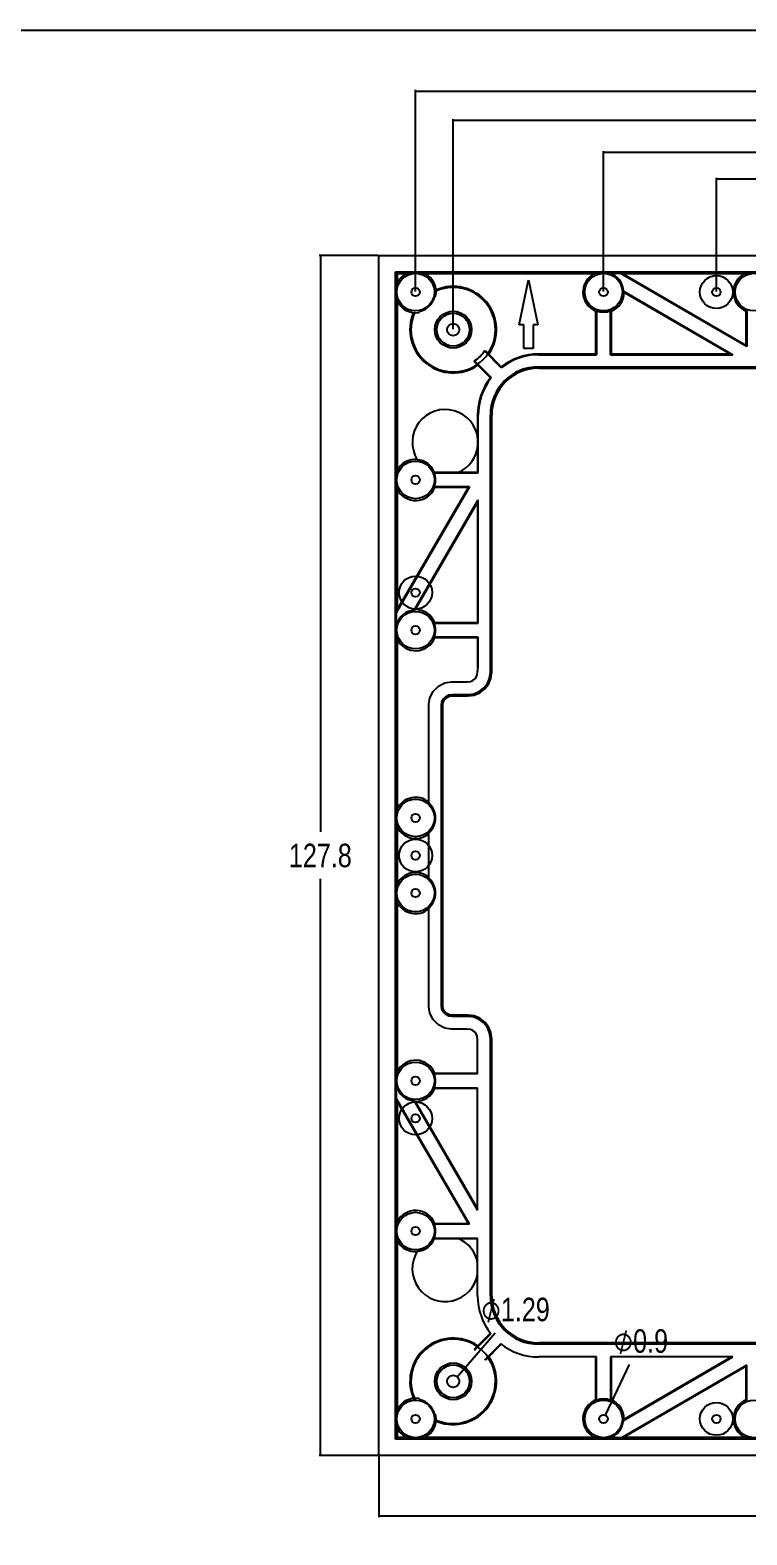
# Model space of a CAD drawing. Header units: inches. Extents: x 0 to 653, y 0 to 346.
# Drawn here: x 189 to 265.3, y 185.9 to 346.1 of the extents above; entities that cross this region are included whole.
import ezdxf

# ---------------------------------------------------------------- set-up
doc = ezdxf.new("R2010")
doc.units = ezdxf.units.IN
doc.header["$LTSCALE"] = 35.925693
doc.header["$MEASUREMENT"] = 0
doc.layers.get('0').update_dxf_attribs({"linetype": 'CONTINUOUS'})
for name, color, linetype in [('1', 7, 'CONTINUOUS'), ('2', 7, 'CONTINUOUS'), ('DIM', 7, 'CONTINUOUS')]:
    doc.layers.add(name, color=color, linetype=linetype)
doc.styles.get("Standard").update_dxf_attribs({"font": 'txt', "width": 0.8})
doc.styles.add('TEXTSTYLE_2', font='')
doc.styles.get('TEXTSTYLE_2').set_extended_font_data('Symbol_ASME')
doc.dimstyles.new('DIMSTYLE_1', dxfattribs={"dimtxt": 2.5, "dimasz": 0.1875, "dimexe": 0.125, "dimexo": 0.0625, "dimgap": 0.09, "dimtad": 0, "dimtih": 1, "dimtoh": 1, "dimzin": 4, "dimdsep": 46, "dimtxsty": 'Standard', "dimblk": '_FILLED', "dimblk1": '_FILLED', "dimblk2": '_FILLED', "dimcen": 0.09, "dimazin": 1, "dimtfac": 1, "dimtofl": 0, "dimtmove": 0, "dimatfit": 1, "dimldrblk": '_FILLED', "dimfxl": 1, "dimtolj": 1, "dimtzin": 4, "dimarcsym": 0})
doc.dimstyles.new('DIMSTYLE_2', dxfattribs={"dimtxt": 2.5, "dimasz": 0.1875, "dimexe": 0.125, "dimexo": 0.0625, "dimgap": 1.25, "dimtad": 0, "dimtih": 1, "dimtoh": 1, "dimzin": 4, "dimdsep": 46, "dimtxsty": 'Standard', "dimblk": '_FILLED', "dimblk1": '_FILLED', "dimblk2": '_FILLED', "dimcen": 0.09, "dimazin": 1, "dimtfac": 1, "dimtofl": 0, "dimtmove": 0, "dimatfit": 3, "dimldrblk": '_FILLED', "dimfxl": 1, "dimtolj": 1, "dimtzin": 4, "dimarcsym": 0})

# ---------------------------------------------------------------- blocks, each defined once
blk = doc.blocks.new('_FILLED')
at = {"color": 0, "linetype": 'ByBlock'}
blk.add_solid([(0, 0), (-1, 0.17), (-1, -0.17)], dxfattribs=at)
blk = doc.blocks.new('*D2')
at = {"layer": 'DIM', "color": 82, "linetype": 'Continuous', "true_color": 0x33cc00, "transparency": 16777216}
for p, q in [((224.89, 322.13), (219.76, 322.13)), ((219.89, 322.13), (219.89, 260.73)), ((226.06, 322.13), (224.89, 322.13)), ((219.89, 194.33), (219.89, 255.73)), ((224.89, 194.33), (219.76, 194.33)), ((226.06, 194.33), (224.89, 194.33))]:
    blk.add_line(p, q, dxfattribs=at)
at = {"layer": 'DIM', "color": 82, "linetype": 'Continuous', "true_color": 0x33cc00, "transparency": 16777216, "xscale": 0.1875, "yscale": 0.1875, "zscale": 0.1875}
for p, rotation in [((219.89, 322.13), 90), ((219.89, 194.33), 270)]:
    blk.add_blockref('_FILLED', p, dxfattribs=dict(at, rotation=rotation))
at = {"layer": 'DIM', "color": 82, "linetype": 'Continuous', "true_color": 0x33cc00, "transparency": 16777216, "insert": (219.89, 259.48), "char_height": 2.5, "width": 10, "attachment_point": 2, "line_spacing_factor": 0.9}
blk.add_mtext('127.8', dxfattribs=at)
blk = doc.blocks.new('*D3')
at = {"layer": 'DIM', "color": 82, "linetype": 'Continuous', "true_color": 0x33cc00, "transparency": 16777216}
for p, q in [((226.13, 194.26), (226.13, 187.78)), ((353.93, 194.26), (353.93, 187.78)), ((226.13, 187.9), (283.78, 187.9)), ((353.93, 187.9), (296.28, 187.9))]:
    blk.add_line(p, q, dxfattribs=at)
at = {"layer": 'DIM', "color": 82, "linetype": 'Continuous', "true_color": 0x33cc00, "transparency": 16777216, "xscale": 0.1875, "yscale": 0.1875, "zscale": 0.1875, "rotation": 180}
blk.add_blockref('_FILLED', (226.13, 187.9), dxfattribs=at)
at = {"layer": 'DIM', "color": 82, "linetype": 'Continuous', "true_color": 0x33cc00, "transparency": 16777216, "xscale": 0.1875, "yscale": 0.1875, "zscale": 0.1875}
blk.add_blockref('_FILLED', (353.93, 187.9), dxfattribs=at)
at = {"layer": 'DIM', "color": 82, "linetype": 'Continuous', "true_color": 0x33cc00, "transparency": 16777216, "insert": (290.03, 189.15), "char_height": 2.5, "width": 10, "attachment_point": 2, "line_spacing_factor": 0.9}
blk.add_mtext('127.8', dxfattribs=at)
blk = doc.blocks.new('*D20')
at = {"layer": 'DIM', "color": 82, "linetype": 'Continuous', "true_color": 0x33cc00, "transparency": 16777216}
for p, q in [((262.03, 329.03), (262.03, 330.41)), ((262.03, 330.28), (283.78, 330.28)), ((318.02, 330.28), (296.28, 330.28)), ((318.02, 329.03), (318.02, 330.41)), ((262.03, 318.29), (262.03, 329.03)), ((318.02, 318.29), (318.02, 329.03))]:
    blk.add_line(p, q, dxfattribs=at)
at = {"layer": 'DIM', "color": 82, "linetype": 'Continuous', "true_color": 0x33cc00, "transparency": 16777216, "xscale": 0.1875, "yscale": 0.1875, "zscale": 0.1875, "rotation": 180}
blk.add_blockref('_FILLED', (262.03, 330.28), dxfattribs=at)
at = {"layer": 'DIM', "color": 82, "linetype": 'Continuous', "true_color": 0x33cc00, "transparency": 16777216, "xscale": 0.1875, "yscale": 0.1875, "zscale": 0.1875}
blk.add_blockref('_FILLED', (318.02, 330.28), dxfattribs=at)
at = {"layer": 'DIM', "color": 82, "linetype": 'Continuous', "true_color": 0x33cc00, "transparency": 16777216, "insert": (290.03, 331.53), "char_height": 2.5, "width": 10, "attachment_point": 2, "line_spacing_factor": 0.9}
blk.add_mtext('55.99', dxfattribs=at)
blk = doc.blocks.new('*D21')
at = {"layer": 'DIM', "color": 82, "linetype": 'Continuous', "true_color": 0x33cc00, "transparency": 16777216}
for p, q in [((250.03, 331.87), (250.03, 333.24)), ((250.03, 333.12), (286.78, 333.12)), ((250.03, 318.29), (250.03, 331.87)), ((330.03, 333.12), (293.28, 333.12)), ((330.03, 331.87), (330.03, 333.24)), ((330.03, 318.29), (330.03, 331.87))]:
    blk.add_line(p, q, dxfattribs=at)
at = {"layer": 'DIM', "color": 82, "linetype": 'Continuous', "true_color": 0x33cc00, "transparency": 16777216, "xscale": 0.1875, "yscale": 0.1875, "zscale": 0.1875, "rotation": 180}
blk.add_blockref('_FILLED', (250.03, 333.12), dxfattribs=at)
at = {"layer": 'DIM', "color": 82, "linetype": 'Continuous', "true_color": 0x33cc00, "transparency": 16777216, "xscale": 0.1875, "yscale": 0.1875, "zscale": 0.1875}
blk.add_blockref('_FILLED', (330.03, 333.12), dxfattribs=at)
at = {"layer": 'DIM', "color": 82, "linetype": 'Continuous', "true_color": 0x33cc00, "transparency": 16777216, "insert": (290.03, 334.37), "char_height": 2.5, "width": 4, "attachment_point": 2, "line_spacing_factor": 0.9}
blk.add_mtext('80', dxfattribs=at)
blk = doc.blocks.new('*D22')
at = {"layer": 'DIM', "color": 82, "linetype": 'Continuous', "true_color": 0x33cc00, "transparency": 16777216}
for p, q in [((230.03, 338.38), (230.03, 339.75)), ((350.03, 338.38), (350.03, 339.75)), ((230.03, 339.63), (285.78, 339.63)), ((230.03, 318.29), (230.03, 338.38)), ((350.03, 339.63), (294.28, 339.63)), ((350.03, 318.29), (350.03, 338.38))]:
    blk.add_line(p, q, dxfattribs=at)
at = {"layer": 'DIM', "color": 82, "linetype": 'Continuous', "true_color": 0x33cc00, "transparency": 16777216, "xscale": 0.1875, "yscale": 0.1875, "zscale": 0.1875, "rotation": 180}
blk.add_blockref('_FILLED', (230.03, 339.63), dxfattribs=at)
at = {"layer": 'DIM', "color": 82, "linetype": 'Continuous', "true_color": 0x33cc00, "transparency": 16777216, "xscale": 0.1875, "yscale": 0.1875, "zscale": 0.1875}
blk.add_blockref('_FILLED', (350.03, 339.63), dxfattribs=at)
at = {"layer": 'DIM', "color": 82, "linetype": 'Continuous', "true_color": 0x33cc00, "transparency": 16777216, "insert": (290.03, 340.88), "char_height": 2.5, "width": 6, "attachment_point": 2, "line_spacing_factor": 0.9}
blk.add_mtext('120', dxfattribs=at)
blk = doc.blocks.new('*D23')
at = {"layer": 'DIM', "color": 82, "linetype": 'Continuous', "true_color": 0x33cc00, "transparency": 16777216}
for p, q in [((234.03, 335.28), (234.03, 336.65)), ((346.03, 335.28), (346.03, 336.65)), ((234.03, 336.53), (285.78, 336.53)), ((234.03, 314.29), (234.03, 335.28)), ((346.03, 336.53), (294.28, 336.53)), ((346.03, 314.29), (346.03, 335.28))]:
    blk.add_line(p, q, dxfattribs=at)
at = {"layer": 'DIM', "color": 82, "linetype": 'Continuous', "true_color": 0x33cc00, "transparency": 16777216, "xscale": 0.1875, "yscale": 0.1875, "zscale": 0.1875, "rotation": 180}
blk.add_blockref('_FILLED', (234.03, 336.53), dxfattribs=at)
at = {"layer": 'DIM', "color": 82, "linetype": 'Continuous', "true_color": 0x33cc00, "transparency": 16777216, "xscale": 0.1875, "yscale": 0.1875, "zscale": 0.1875}
blk.add_blockref('_FILLED', (346.03, 336.53), dxfattribs=at)
at = {"layer": 'DIM', "color": 82, "linetype": 'Continuous', "true_color": 0x33cc00, "transparency": 16777216, "insert": (290.03, 337.78), "char_height": 2.5, "width": 6, "attachment_point": 2, "line_spacing_factor": 0.9}
blk.add_mtext('112', dxfattribs=at)
blk = doc.blocks.new('*D24')
at = {"layer": 'DIM', "color": 82, "linetype": 'Continuous', "true_color": 0x33cc00, "transparency": 16777216}
blk.add_line((250.22, 198.63), (252.79, 204.02), dxfattribs=at)
at = {"layer": 'DIM', "color": 82, "linetype": 'Continuous', "true_color": 0x33cc00, "transparency": 16777216, "xscale": 0.1875, "yscale": 0.1875, "zscale": 0.1875, "rotation": 244.4942769147}
blk.add_blockref('_FILLED', (250.22, 198.63), dxfattribs=at)
at = {"layer": 'DIM', "color": 82, "linetype": 'Continuous', "true_color": 0x33cc00, "transparency": 16777216, "insert": (253.99, 207.77), "char_height": 2.5, "width": 13.4231, "attachment_point": 2, "line_spacing_factor": 0.9, "style": 'TEXTSTYLE_2'}
blk.add_mtext('⌀\\ftxt;{\\W0.8;0.9}', dxfattribs=at)
blk = doc.blocks.new('*D29')
at = {"layer": 'DIM', "color": 82, "linetype": 'Continuous', "true_color": 0x33cc00, "transparency": 16777216}
blk.add_line((234.45, 202.72), (238.49, 207.38), dxfattribs=at)
at = {"layer": 'DIM', "color": 82, "linetype": 'Continuous', "true_color": 0x33cc00, "transparency": 16777216, "xscale": 0.1875, "yscale": 0.1875, "zscale": 0.1875, "rotation": 229.1156266755}
blk.add_blockref('_FILLED', (234.45, 202.72), dxfattribs=at)
at = {"layer": 'DIM', "color": 82, "linetype": 'Continuous', "true_color": 0x33cc00, "transparency": 16777216, "insert": (240.66, 211.13), "char_height": 2.5, "width": 16.4231, "attachment_point": 2, "line_spacing_factor": 0.9, "style": 'TEXTSTYLE_2'}
blk.add_mtext('⌀\\ftxt;{\\W0.8;1.29}', dxfattribs=at)

msp = doc.modelspace()

# ---------------------------------------------------------------- linework, layer by layer
at = {"color": 7, "linetype": 'Continuous'}
msp.add_line((0, 346.127), (653.194, 346.127), dxfattribs=at)
for centre, radius in [((262.03, 318.226), 1.75), ((230.027, 318.227), 0.45), ((250.027, 318.227), 0.45), ((262.03, 318.226), 0.45), ((230.027, 298.227), 0.45), ((230.028, 286.225), 1.75), ((230.028, 286.225), 0.45), ((230.027, 282.227), 0.45), ((230.027, 262.227), 0.45), ((230.028, 258.227), 1.75), ((230.028, 258.227), 0.45), ((230.027, 254.227), 0.45), ((230.027, 234.227), 0.45), ((230.028, 230.23), 1.75), ((230.028, 230.23), 0.45), ((230.027, 218.227), 0.45), ((262.03, 198.228), 1.75), ((230.027, 198.227), 0.45), ((250.027, 198.227), 0.45), ((262.03, 198.228), 0.45)]:
    msp.add_circle(centre, radius, dxfattribs=at)
at = {"layer": '1', "color": 35, "linetype": 'Continuous', "true_color": 0x99734d}
for p, q in [((226.127, 194.327), (226.127, 322.127)), ((226.127, 322.127), (274.027, 322.127)), ((227.88, 196.08), (227.88, 320.375)), ((227.88, 320.375), (228.072, 320.183)), ((227.88, 320.375), (274.027, 320.375)), ((228.072, 320.183), (228.072, 319.218)), ((229.036, 320.183), (228.072, 320.183)), ((249.036, 320.183), (231.018, 320.183)), ((241.03, 314.727), (242.027, 319.519)), ((242.027, 319.519), (243.025, 314.727)), ((250.662, 320.252), (251.809, 320.252)), ((265.277, 312.425), (251.809, 320.252)), ((251.809, 320.252), (252.068, 320.183)), ((252.068, 320.183), (265.207, 312.546)), ((265.036, 320.183), (252.068, 320.183)), ((252.147, 318.321), (263.785, 311.557)), ((263.526, 311.627), (252.219, 318.198)), ((228.072, 317.236), (228.072, 299.218)), ((249.207, 311.627), (249.207, 316.194)), ((249.277, 316.242), (249.277, 311.557)), ((250.777, 311.557), (250.777, 316.242)), ((250.847, 316.194), (250.847, 311.627)), ((265.207, 312.546), (265.207, 316.194)), ((265.277, 316.242), (265.277, 312.425)), ((241.53, 314.727), (241.03, 314.727)), ((241.53, 312.227), (241.53, 314.727)), ((242.525, 314.727), (242.525, 312.227)), ((243.025, 314.727), (242.525, 314.727)), ((265.207, 312.546), (265.277, 312.425)), ((236.3, 310.893), (238.081, 309.113)), ((239.142, 310.173), (237.361, 311.954)), ((237.451, 311.963), (239.148, 310.266)), ((242.525, 312.227), (241.53, 312.227)), ((243.127, 311.557), (243.127, 311.627)), ((249.207, 311.627), (243.127, 311.627)), ((243.127, 311.557), (249.277, 311.557)), ((249.207, 311.627), (249.277, 311.557)), ((250.777, 311.557), (250.847, 311.627)), ((250.777, 311.557), (263.785, 311.557)), ((263.526, 311.627), (250.847, 311.627)), ((263.526, 311.627), (263.785, 311.557)), ((237.988, 309.107), (236.292, 310.803)), ((243.127, 310.276), (243.127, 310.127)), ((243.127, 310.276), (336.927, 310.276)), ((243.127, 310.127), (336.927, 310.127)), ((236.627, 305.127), (236.627, 302.817)), ((236.697, 305.127), (236.627, 305.127)), ((236.697, 298.977), (236.697, 305.127)), ((237.979, 277.736), (237.979, 305.127)), ((237.979, 305.127), (238.127, 305.127)), ((238.127, 277.726), (238.127, 305.127)), ((236.627, 301.638), (236.627, 299.047)), ((236.662, 301.903), (236.662, 302.552)), ((232.013, 298.977), (236.697, 298.977)), ((234.561, 299.012), (232.037, 299.012)), ((234.639, 299.047), (236.627, 299.047)), ((236.697, 298.977), (236.627, 299.047)), ((235.76, 297.477), (228.002, 284.129)), ((228.072, 284.388), (235.638, 297.407)), ((228.072, 297.236), (228.072, 284.388)), ((235.76, 297.477), (232.013, 297.477)), ((235.638, 297.407), (232.06, 297.407)), ((235.76, 297.477), (235.638, 297.407)), ((229.861, 284.343), (236.697, 296.105)), ((236.627, 295.846), (229.986, 284.419)), ((236.627, 295.846), (236.697, 296.105)), ((236.627, 295.846), (236.627, 283.047)), ((236.697, 282.977), (236.697, 296.105)), ((228.002, 284.129), (228.072, 284.388)), ((228.002, 282.862), (228.002, 284.129)), ((232.013, 282.977), (236.697, 282.977)), ((232.06, 283.047), (236.627, 283.047)), ((236.697, 282.977), (236.627, 283.047)), ((228.072, 281.236), (228.072, 263.218)), ((236.697, 281.477), (232.013, 281.477)), ((236.627, 281.407), (232.06, 281.407)), ((236.627, 281.407), (236.697, 281.477)), ((236.627, 281.407), (236.627, 277.825)), ((236.697, 278.355), (236.697, 281.477)), ((236.482, 277.233), (236.581, 277.471)), ((236.581, 277.471), (236.697, 278.355)), ((237.898, 277.118), (237.979, 277.736)), ((237.979, 277.736), (238.127, 277.726)), ((238.042, 277.079), (238.127, 277.726)), ((231.532, 275.006), (231.89, 275.708)), ((231.89, 275.708), (232.447, 276.265)), ((232.447, 276.265), (233.149, 276.623)), ((233.149, 276.623), (233.809, 276.727)), ((233.809, 276.727), (235.53, 276.727)), ((235.53, 276.727), (235.884, 276.774)), ((235.884, 276.774), (236.121, 276.872)), ((236.121, 276.872), (236.326, 277.029)), ((236.236, 275.457), (236.803, 275.692)), ((236.326, 277.029), (236.482, 277.233)), ((236.803, 275.692), (237.29, 276.065)), ((236.803, 275.692), (236.878, 275.562)), ((236.878, 275.562), (237.395, 275.959)), ((237.29, 276.065), (237.663, 276.551)), ((237.29, 276.065), (237.395, 275.959)), ((237.395, 275.959), (237.792, 276.477)), ((237.663, 276.551), (237.898, 277.118)), ((237.663, 276.551), (237.792, 276.477)), ((237.792, 276.477), (238.042, 277.079)), ((237.898, 277.118), (238.042, 277.079)), ((231.427, 274.346), (231.532, 275.006)), ((231.427, 263.822), (231.427, 274.346)), ((232.779, 274.239), (232.833, 274.583)), ((232.779, 242.215), (232.779, 274.239)), ((232.779, 274.239), (232.927, 274.228)), ((232.833, 274.583), (232.997, 274.904)), ((232.833, 274.583), (232.976, 274.537)), ((232.927, 274.228), (232.976, 274.537)), ((232.927, 242.227), (232.927, 274.228)), ((232.976, 274.537), (233.118, 274.815)), ((232.997, 274.904), (233.251, 275.158)), ((232.997, 274.904), (233.118, 274.815)), ((233.118, 274.815), (233.339, 275.036)), ((233.251, 275.158), (233.572, 275.321)), ((233.251, 275.158), (233.339, 275.036)), ((233.339, 275.036), (233.618, 275.178)), ((233.572, 275.321), (233.915, 275.376)), ((233.572, 275.321), (233.618, 275.178)), ((233.618, 275.178), (233.927, 275.227)), ((233.915, 275.376), (233.927, 275.227)), ((233.915, 275.376), (235.618, 275.376)), ((233.927, 275.227), (235.628, 275.227)), ((235.618, 275.376), (236.236, 275.457)), ((235.618, 275.376), (235.628, 275.227)), ((235.628, 275.227), (236.275, 275.312)), ((236.236, 275.457), (236.275, 275.312)), ((236.275, 275.312), (236.878, 275.562)), ((228.072, 261.236), (228.072, 255.218)), ((231.427, 255.822), (231.427, 260.632)), ((228.072, 253.236), (228.072, 235.218)), ((231.427, 242.109), (231.427, 252.632)), ((231.532, 241.449), (231.427, 242.109)), ((232.779, 242.215), (232.927, 242.227)), ((232.833, 241.871), (232.779, 242.215)), ((232.976, 241.918), (232.927, 242.227)), ((231.89, 240.747), (231.532, 241.449)), ((232.447, 240.189), (231.89, 240.747)), ((232.833, 241.871), (232.976, 241.918)), ((232.997, 241.551), (232.833, 241.871)), ((233.118, 241.639), (232.976, 241.918)), ((232.997, 241.551), (233.118, 241.639)), ((233.251, 241.297), (232.997, 241.551)), ((233.339, 241.418), (233.118, 241.639)), ((233.251, 241.297), (233.339, 241.418)), ((233.572, 241.133), (233.251, 241.297)), ((233.618, 241.276), (233.339, 241.418)), ((233.572, 241.133), (233.618, 241.276)), ((233.915, 241.079), (233.572, 241.133)), ((233.927, 241.227), (233.618, 241.276)), ((233.915, 241.079), (233.927, 241.227)), ((235.618, 241.079), (233.915, 241.079)), ((235.628, 241.227), (233.927, 241.227)), ((235.618, 241.079), (235.628, 241.227)), ((236.236, 240.998), (235.618, 241.079)), ((236.275, 241.142), (235.628, 241.227)), ((236.236, 240.998), (236.275, 241.142)), ((236.803, 240.763), (236.236, 240.998)), ((236.878, 240.892), (236.275, 241.142)), ((236.803, 240.763), (236.878, 240.892)), ((237.29, 240.39), (236.803, 240.763)), ((237.395, 240.495), (236.878, 240.892)), ((237.29, 240.39), (237.395, 240.495)), ((237.663, 239.903), (237.29, 240.39)), ((237.792, 239.978), (237.395, 240.495)), ((233.149, 239.832), (232.447, 240.189)), ((233.809, 239.727), (233.149, 239.832)), ((235.53, 239.727), (233.809, 239.727)), ((235.884, 239.681), (235.53, 239.727)), ((236.121, 239.582), (235.884, 239.681)), ((236.326, 239.426), (236.121, 239.582)), ((236.482, 239.221), (236.326, 239.426)), ((236.581, 238.984), (236.482, 239.221)), ((236.627, 238.63), (236.581, 238.984)), ((237.663, 239.903), (237.792, 239.978)), ((237.898, 239.336), (237.663, 239.903)), ((238.042, 239.375), (237.792, 239.978)), ((237.898, 239.336), (238.042, 239.375)), ((237.979, 238.718), (237.898, 239.336)), ((238.127, 238.728), (238.042, 239.375)), ((236.627, 234.977), (236.627, 238.63)), ((237.979, 238.718), (238.127, 238.728)), ((237.979, 211.327), (237.979, 238.718)), ((238.127, 211.327), (238.127, 238.728)), ((236.627, 234.977), (232.013, 234.977)), ((232.06, 235.047), (236.627, 235.047)), ((228.002, 232.325), (228.002, 233.593)), ((232.013, 233.477), (236.627, 233.477)), ((236.627, 233.407), (232.06, 233.407)), ((236.627, 220.47), (236.627, 233.477)), ((228.072, 232.066), (228.002, 232.325)), ((235.76, 218.977), (228.002, 232.325)), ((228.072, 232.066), (228.072, 219.218)), ((235.638, 219.047), (228.072, 232.066)), ((229.861, 232.111), (236.627, 220.47)), ((229.986, 232.036), (236.627, 220.609)), ((235.76, 218.977), (232.013, 218.977)), ((232.06, 219.047), (235.638, 219.047)), ((235.638, 219.047), (235.76, 218.977)), ((228.072, 217.236), (228.072, 199.218)), ((232.013, 217.477), (236.627, 217.477)), ((232.037, 217.442), (234.561, 217.442)), ((236.627, 217.407), (234.639, 217.407)), ((236.627, 211.327), (236.627, 217.477)), ((237.979, 211.327), (238.127, 211.327)), ((236.292, 205.651), (237.988, 207.347)), ((236.3, 205.561), (238.031, 207.292)), ((239.092, 206.231), (237.361, 204.5)), ((239.148, 206.188), (237.451, 204.492)), ((243.127, 206.179), (243.127, 206.327)), ((336.927, 206.327), (243.127, 206.327)), ((336.927, 206.179), (243.127, 206.179)), ((249.277, 204.827), (243.127, 204.827)), ((249.207, 200.26), (249.207, 204.827)), ((249.277, 200.213), (249.277, 204.827)), ((250.777, 204.827), (250.777, 200.213)), ((263.785, 204.827), (250.777, 204.827)), ((250.847, 204.827), (250.847, 200.26)), ((265.277, 203.96), (251.929, 196.202)), ((252.143, 198.061), (263.785, 204.827)), ((265.207, 203.838), (252.188, 196.272)), ((252.219, 198.186), (263.646, 204.827)), ((265.277, 203.96), (265.207, 203.838)), ((265.207, 200.26), (265.207, 203.838)), ((265.277, 200.213), (265.277, 203.96)), ((228.072, 197.236), (228.072, 196.272)), ((227.88, 196.08), (228.072, 196.272)), ((274.027, 196.08), (227.88, 196.08)), ((228.072, 196.272), (229.036, 196.272)), ((231.018, 196.272), (249.036, 196.272)), ((251.929, 196.202), (250.662, 196.202)), ((252.188, 196.272), (251.929, 196.202)), ((252.188, 196.272), (265.036, 196.272)), ((274.027, 194.327), (226.127, 194.327))]:
    msp.add_line(p, q, dxfattribs=at)
for centre in [(230.027, 318.227), (250.027, 318.227), (266.027, 318.227), (230.027, 298.227), (230.027, 282.227), (230.027, 262.227), (230.027, 254.227), (230.027, 234.227), (230.027, 218.227), (230.027, 198.227), (250.027, 198.227), (266.027, 198.227)]:
    msp.add_circle(centre, 2, dxfattribs=at)
for centre, radius, start, end in [((230.027, 318.227), 2.192, 116.87671, 153.12329), ((230.027, 318.227), 2.192, 351.42178, 63.12329), ((250.027, 318.227), 2.192, 116.87671, 248.03721), ((250.027, 318.227), 2.122, 2.52376, 72.60103), ((266.027, 318.227), 2.192, 116.87671, 248.03721), ((230.027, 318.227), 2.087, 284.54472, 345.45528), ((224.197, 323.713), 9.887, 322.56377, 323.98982), ((250.027, 318.227), 2.192, 291.96279, 359.24183), ((247.913, 315.759), 4.949, 29.53116, 31.17419), ((230.027, 318.227), 2.192, 206.87671, 278.57822), ((224.542, 324.057), 9.886, 306.01016, 307.43625), ((244.929, 322.533), 7.648, 304.01601, 304.64966), ((250.027, 318.227), 2.122, 249.3044, 290.6956), ((255.125, 322.533), 7.648, 235.35034, 235.98399), ((260.929, 322.533), 7.648, 304.01601, 304.64966), ((223.545, 312.09), 12.812, 354.23856, 354.643), ((234.027, 314.227), 4.035, 304.28772, 325.71228), ((236.165, 324.71), 12.812, 275.357, 275.76144), ((243.127, 305.127), 6.43, 90, 128.3019), ((243.127, 305.127), 6.5, 90, 127.75401), ((243.127, 305.127), 5.148, 90, 180), ((243.127, 305.127), 5, 90, 180), ((258.616, 309.034), 19.508, 176.37663, 176.65058), ((243.127, 305.127), 6.5, 142.24599, 180), ((243.127, 305.127), 6.43, 141.6981, 180), ((239.221, 289.638), 19.508, 93.34942, 93.62337), ((233.177, 302.227), 3.5, 5.32046, 211.91482), ((233.177, 302.227), 3.5, 293.2786, 354.67954), ((230.027, 298.227), 2.192, 85.90626, 153.12329), ((230.027, 298.227), 2.157, 21.33808, 85.23805), ((225.796, 303.274), 7.557, 325.34845, 325.6697), ((230.027, 298.227), 2.122, 339.3044, 20.6956), ((230.027, 298.227), 2.192, 206.87671, 338.03721), ((225.721, 293.129), 7.648, 34.01601, 34.64966), ((230.027, 282.227), 2.122, 94.48266, 162.60103), ((232.471, 280.192), 4.903, 120.44495, 122.15356), ((230.027, 282.227), 2.192, 21.96279, 91.07031), ((225.721, 287.325), 7.648, 325.35034, 325.98399), ((230.027, 282.227), 2.122, 339.3044, 20.6956), ((230.027, 282.227), 2.192, 206.87671, 338.03721), ((225.721, 277.129), 7.648, 34.01601, 34.64966), ((230.027, 262.227), 2.192, 50.30748, 153.12329), ((230.027, 262.227), 2.122, 311.27591, 48.72409), ((230.027, 262.227), 2.192, 206.87671, 309.69252), ((230.027, 254.227), 2.192, 50.30748, 153.12329), ((230.027, 254.227), 2.122, 311.27591, 48.72409), ((230.027, 254.227), 2.192, 206.87671, 309.69252), ((230.027, 234.227), 2.192, 21.96279, 153.12329), ((225.721, 239.325), 7.648, 325.35034, 325.98399), ((230.027, 234.227), 2.122, 339.3044, 20.6956), ((230.027, 234.227), 2.122, 197.39897, 265.51734), ((230.027, 234.227), 2.192, 268.92969, 338.03721), ((225.721, 229.129), 7.648, 34.01601, 34.64966), ((232.471, 236.262), 4.903, 237.84644, 239.55504), ((230.027, 218.227), 2.192, 21.96279, 153.12329), ((225.721, 223.325), 7.648, 325.35034, 325.98399), ((230.027, 218.227), 2.122, 339.3044, 20.6956), ((230.027, 218.227), 2.192, 206.87671, 274.09374), ((230.027, 218.227), 2.157, 274.76195, 338.66192), ((225.796, 213.181), 7.557, 34.3303, 34.65155), ((233.177, 214.227), 3.5, 9.69632, 66.7214), ((233.177, 214.227), 3.5, 148.08518, 350.30368), ((243.127, 211.327), 6.5, 180, 218.37419), ((243.127, 211.327), 5.148, 180, 270), ((243.127, 211.327), 5, 180, 270), ((243.127, 211.327), 6.5, 231.62581, 270), ((230.027, 198.227), 2.192, 81.42178, 153.12329), ((224.542, 192.397), 9.887, 52.56377, 53.98982), ((250.027, 198.227), 2.122, 69.3044, 110.6956), ((230.027, 198.227), 2.087, 14.54472, 75.45528), ((224.197, 192.742), 9.887, 36.01018, 37.43623), ((250.027, 198.227), 2.192, 111.96279, 243.12329), ((244.929, 193.921), 7.648, 55.35034, 55.98399), ((255.125, 193.921), 7.648, 124.01601, 124.64966), ((250.027, 198.227), 2.192, 358.92969, 68.03721), ((266.027, 198.227), 2.192, 111.96279, 243.12329), ((260.929, 193.921), 7.648, 55.35034, 55.98399), ((230.027, 198.227), 2.192, 206.87671, 243.12329), ((230.027, 198.227), 2.192, 296.87671, 8.57822), ((250.027, 198.227), 2.122, 287.39897, 355.51734), ((247.992, 200.671), 4.903, 327.84644, 329.55504)]:
    msp.add_arc(centre, radius, start, end, dxfattribs=at)
for points, knots in [([(228.072, 317.236), (228.062, 317.28), (228.051, 317.326), (228.031, 317.427), (228.02, 317.482), (228.005, 317.575), (228, 317.608), (227.989, 317.681), (227.984, 317.72), (227.977, 317.788), (227.974, 317.812), (227.969, 317.864), (227.967, 317.892), (227.962, 317.958), (227.96, 317.994), (227.957, 318.064), (227.956, 318.09), (227.955, 318.136), (227.954, 318.153), (227.954, 318.189), (227.954, 318.208), (227.954, 318.246), (227.954, 318.265), (227.954, 318.301), (227.955, 318.318), (227.956, 318.364), (227.957, 318.39), (227.96, 318.46), (227.962, 318.496), (227.967, 318.562), (227.969, 318.59), (227.974, 318.643), (227.977, 318.667), (227.984, 318.734), (227.989, 318.774), (228, 318.846), (228.005, 318.879), (228.02, 318.973), (228.031, 319.028), (228.051, 319.129), (228.062, 319.175), (228.072, 319.218)], [0, 0, 0, 0, 0.125, 0.125, 0.25, 0.25, 0.3125, 0.3125, 0.375, 0.375, 0.40625, 0.40625, 0.4375, 0.4375, 0.46875, 0.46875, 0.484375, 0.484375, 0.4921875, 0.4921875, 0.5, 0.5, 0.5078125, 0.5078125, 0.515625, 0.515625, 0.53125, 0.53125, 0.5625, 0.5625, 0.59375, 0.59375, 0.625, 0.625, 0.6875, 0.6875, 0.75, 0.75, 0.875, 0.875, 1, 1, 1, 1]), ([(229.036, 320.183), (229.08, 320.193), (229.126, 320.203), (229.227, 320.224), (229.282, 320.234), (229.375, 320.25), (229.408, 320.255), (229.481, 320.265), (229.52, 320.27), (229.588, 320.278), (229.612, 320.28), (229.664, 320.285), (229.692, 320.288), (229.758, 320.292), (229.794, 320.295), (229.864, 320.298), (229.89, 320.299), (229.936, 320.3), (229.953, 320.3), (229.989, 320.301), (230.008, 320.301), (230.046, 320.301), (230.065, 320.301), (230.101, 320.3), (230.118, 320.3), (230.164, 320.299), (230.19, 320.298), (230.26, 320.295), (230.296, 320.292), (230.362, 320.288), (230.39, 320.285), (230.443, 320.28), (230.467, 320.278), (230.534, 320.27), (230.574, 320.265), (230.646, 320.255), (230.68, 320.25), (230.773, 320.234), (230.828, 320.224), (230.929, 320.203), (230.975, 320.193), (231.018, 320.183)], [0, 0, 0, 0, 0.125, 0.125, 0.25, 0.25, 0.3125, 0.3125, 0.375, 0.375, 0.40625, 0.40625, 0.4375, 0.4375, 0.46875, 0.46875, 0.484375, 0.484375, 0.4921875, 0.4921875, 0.5, 0.5, 0.5078125, 0.5078125, 0.515625, 0.515625, 0.53125, 0.53125, 0.5625, 0.5625, 0.59375, 0.59375, 0.625, 0.625, 0.6875, 0.6875, 0.75, 0.75, 0.875, 0.875, 1, 1, 1, 1]), ([(249.036, 320.183), (249.099, 320.197), (249.167, 320.212), (249.286, 320.235), (249.328, 320.242), (249.422, 320.257), (249.474, 320.264), (249.566, 320.275), (249.599, 320.279), (249.674, 320.286), (249.716, 320.29), (249.795, 320.294), (249.825, 320.296), (249.879, 320.298), (249.898, 320.299), (249.942, 320.3), (249.967, 320.301), (250.02, 320.301), (250.049, 320.301), (250.101, 320.3), (250.124, 320.3), (250.167, 320.299), (250.185, 320.298), (250.22, 320.296), (250.236, 320.296), (250.28, 320.293), (250.305, 320.292), (250.352, 320.288), (250.373, 320.286), (250.433, 320.281), (250.467, 320.278), (250.562, 320.267), (250.614, 320.26), (250.662, 320.252)], [0, 0, 0, 0, 0.25, 0.25, 0.375, 0.375, 0.5, 0.5, 0.5625, 0.5625, 0.625, 0.625, 0.65625, 0.65625, 0.671875, 0.671875, 0.6875, 0.6875, 0.703125, 0.703125, 0.71875, 0.71875, 0.734375, 0.734375, 0.75, 0.75, 0.78125, 0.78125, 0.8125, 0.8125, 0.875, 0.875, 1, 1, 1, 1]), ([(265.036, 320.183), (265.08, 320.193), (265.126, 320.203), (265.227, 320.224), (265.282, 320.234), (265.375, 320.25), (265.408, 320.255), (265.481, 320.265), (265.52, 320.27), (265.587, 320.278), (265.611, 320.28), (265.664, 320.285), (265.692, 320.287), (265.757, 320.292), (265.794, 320.295), (265.863, 320.298), (265.889, 320.299), (265.935, 320.3), (265.952, 320.3), (265.987, 320.301), (266.006, 320.301), (266.044, 320.301), (266.064, 320.301), (266.1, 320.3), (266.116, 320.3), (266.163, 320.299), (266.189, 320.298), (266.259, 320.295), (266.296, 320.292), (266.361, 320.288), (266.39, 320.285), (266.442, 320.28), (266.466, 320.278), (266.534, 320.27), (266.573, 320.265), (266.646, 320.255), (266.679, 320.25), (266.773, 320.234), (266.827, 320.224), (266.928, 320.203), (266.975, 320.193), (267.018, 320.183)], [0, 0, 0, 0, 0.125, 0.125, 0.25, 0.25, 0.3125, 0.3125, 0.375, 0.375, 0.40625, 0.40625, 0.4375, 0.4375, 0.46875, 0.46875, 0.484375, 0.484375, 0.4921875, 0.4921875, 0.5, 0.5, 0.5078125, 0.5078125, 0.515625, 0.515625, 0.53125, 0.53125, 0.5625, 0.5625, 0.59375, 0.59375, 0.625, 0.625, 0.6875, 0.6875, 0.75, 0.75, 0.875, 0.875, 1, 1, 1, 1]), ([(228.072, 297.236), (228.062, 297.28), (228.051, 297.326), (228.031, 297.427), (228.02, 297.481), (228.005, 297.575), (228, 297.608), (227.989, 297.681), (227.984, 297.72), (227.977, 297.787), (227.974, 297.811), (227.969, 297.864), (227.967, 297.892), (227.962, 297.957), (227.96, 297.994), (227.957, 298.063), (227.956, 298.089), (227.955, 298.135), (227.954, 298.152), (227.954, 298.187), (227.954, 298.206), (227.954, 298.244), (227.954, 298.264), (227.954, 298.3), (227.955, 298.316), (227.956, 298.363), (227.957, 298.389), (227.96, 298.459), (227.962, 298.496), (227.967, 298.561), (227.969, 298.59), (227.974, 298.642), (227.977, 298.666), (227.984, 298.734), (227.989, 298.773), (228, 298.846), (228.005, 298.879), (228.02, 298.973), (228.03, 299.027), (228.051, 299.128), (228.062, 299.175), (228.072, 299.218)], [0, 0, 0, 0, 0.125, 0.125, 0.25, 0.25, 0.3125, 0.3125, 0.375, 0.375, 0.40625, 0.40625, 0.4375, 0.4375, 0.46875, 0.46875, 0.484375, 0.484375, 0.4921875, 0.4921875, 0.5, 0.5, 0.5078125, 0.5078125, 0.515625, 0.515625, 0.53125, 0.53125, 0.5625, 0.5625, 0.59375, 0.59375, 0.625, 0.625, 0.6875, 0.6875, 0.75, 0.75, 0.875, 0.875, 1, 1, 1, 1]), ([(228.072, 281.236), (228.057, 281.299), (228.042, 281.367), (228.02, 281.486), (228.012, 281.528), (227.997, 281.622), (227.99, 281.674), (227.979, 281.765), (227.976, 281.799), (227.968, 281.874), (227.965, 281.916), (227.96, 281.995), (227.958, 282.025), (227.956, 282.079), (227.956, 282.098), (227.954, 282.142), (227.954, 282.167), (227.954, 282.22), (227.954, 282.249), (227.954, 282.301), (227.955, 282.324), (227.956, 282.367), (227.957, 282.385), (227.958, 282.42), (227.959, 282.436), (227.961, 282.48), (227.963, 282.505), (227.966, 282.552), (227.968, 282.573), (227.973, 282.633), (227.977, 282.667), (227.988, 282.762), (227.995, 282.814), (228.002, 282.862)], [0, 0, 0, 0, 0.25, 0.25, 0.375, 0.375, 0.5, 0.5, 0.5625, 0.5625, 0.625, 0.625, 0.65625, 0.65625, 0.671875, 0.671875, 0.6875, 0.6875, 0.703125, 0.703125, 0.71875, 0.71875, 0.734375, 0.734375, 0.75, 0.75, 0.78125, 0.78125, 0.8125, 0.8125, 0.875, 0.875, 1, 1, 1, 1]), ([(228.072, 261.236), (228.062, 261.28), (228.051, 261.326), (228.031, 261.427), (228.02, 261.482), (228.005, 261.575), (228, 261.608), (227.989, 261.681), (227.984, 261.72), (227.977, 261.788), (227.974, 261.812), (227.969, 261.864), (227.967, 261.892), (227.962, 261.958), (227.96, 261.994), (227.957, 262.064), (227.956, 262.09), (227.955, 262.136), (227.954, 262.153), (227.954, 262.189), (227.954, 262.208), (227.954, 262.246), (227.954, 262.265), (227.954, 262.301), (227.955, 262.318), (227.956, 262.364), (227.957, 262.39), (227.96, 262.46), (227.962, 262.496), (227.967, 262.562), (227.969, 262.59), (227.974, 262.643), (227.977, 262.667), (227.984, 262.734), (227.989, 262.774), (228, 262.846), (228.005, 262.879), (228.02, 262.973), (228.031, 263.028), (228.051, 263.129), (228.062, 263.175), (228.072, 263.218)], [0, 0, 0, 0, 0.125, 0.125, 0.25, 0.25, 0.3125, 0.3125, 0.375, 0.375, 0.40625, 0.40625, 0.4375, 0.4375, 0.46875, 0.46875, 0.484375, 0.484375, 0.4921875, 0.4921875, 0.5, 0.5, 0.5078125, 0.5078125, 0.515625, 0.515625, 0.53125, 0.53125, 0.5625, 0.5625, 0.59375, 0.59375, 0.625, 0.625, 0.6875, 0.6875, 0.75, 0.75, 0.875, 0.875, 1, 1, 1, 1]), ([(228.072, 253.236), (228.062, 253.28), (228.051, 253.326), (228.031, 253.427), (228.02, 253.482), (228.005, 253.575), (228, 253.608), (227.989, 253.681), (227.984, 253.72), (227.977, 253.788), (227.974, 253.812), (227.969, 253.864), (227.967, 253.892), (227.962, 253.958), (227.96, 253.994), (227.957, 254.064), (227.956, 254.09), (227.955, 254.136), (227.954, 254.153), (227.954, 254.189), (227.954, 254.208), (227.954, 254.246), (227.954, 254.265), (227.954, 254.301), (227.955, 254.318), (227.956, 254.364), (227.957, 254.39), (227.96, 254.46), (227.962, 254.496), (227.967, 254.562), (227.969, 254.59), (227.974, 254.643), (227.977, 254.667), (227.984, 254.734), (227.989, 254.774), (228, 254.846), (228.005, 254.879), (228.02, 254.973), (228.031, 255.028), (228.051, 255.129), (228.062, 255.175), (228.072, 255.218)], [0, 0, 0, 0, 0.125, 0.125, 0.25, 0.25, 0.3125, 0.3125, 0.375, 0.375, 0.40625, 0.40625, 0.4375, 0.4375, 0.46875, 0.46875, 0.484375, 0.484375, 0.4921875, 0.4921875, 0.5, 0.5, 0.5078125, 0.5078125, 0.515625, 0.515625, 0.53125, 0.53125, 0.5625, 0.5625, 0.59375, 0.59375, 0.625, 0.625, 0.6875, 0.6875, 0.75, 0.75, 0.875, 0.875, 1, 1, 1, 1]), ([(228.002, 233.593), (227.995, 233.641), (227.988, 233.693), (227.977, 233.788), (227.973, 233.822), (227.968, 233.882), (227.966, 233.903), (227.963, 233.95), (227.961, 233.976), (227.959, 234.02), (227.958, 234.036), (227.957, 234.07), (227.956, 234.09), (227.955, 234.132), (227.954, 234.156), (227.954, 234.208), (227.954, 234.236), (227.954, 234.29), (227.954, 234.314), (227.956, 234.358), (227.956, 234.377), (227.958, 234.431), (227.96, 234.46), (227.963, 234.513), (227.965, 234.536), (227.969, 234.58), (227.97, 234.6), (227.976, 234.656), (227.979, 234.689), (227.99, 234.781), (227.998, 234.832), (228.012, 234.926), (228.02, 234.969), (228.042, 235.087), (228.057, 235.155), (228.072, 235.218)], [0, 0, 0, 0, 0.125, 0.125, 0.1875, 0.1875, 0.21875, 0.21875, 0.25, 0.25, 0.265625, 0.265625, 0.28125, 0.28125, 0.296875, 0.296875, 0.3125, 0.3125, 0.328125, 0.328125, 0.34375, 0.34375, 0.375, 0.375, 0.40625, 0.40625, 0.4375, 0.4375, 0.5, 0.5, 0.625, 0.625, 0.75, 0.75, 1, 1, 1, 1]), ([(228.072, 217.236), (228.062, 217.28), (228.051, 217.326), (228.031, 217.427), (228.02, 217.482), (228.005, 217.575), (228, 217.608), (227.989, 217.681), (227.984, 217.72), (227.977, 217.788), (227.974, 217.812), (227.969, 217.864), (227.967, 217.892), (227.962, 217.958), (227.96, 217.994), (227.957, 218.064), (227.956, 218.09), (227.955, 218.136), (227.954, 218.153), (227.954, 218.189), (227.954, 218.208), (227.954, 218.246), (227.954, 218.265), (227.954, 218.301), (227.955, 218.318), (227.956, 218.364), (227.957, 218.39), (227.96, 218.46), (227.962, 218.496), (227.967, 218.562), (227.969, 218.59), (227.974, 218.643), (227.977, 218.667), (227.984, 218.734), (227.989, 218.774), (228, 218.846), (228.005, 218.879), (228.02, 218.973), (228.031, 219.028), (228.051, 219.129), (228.062, 219.175), (228.072, 219.218)], [0, 0, 0, 0, 0.125, 0.125, 0.25, 0.25, 0.3125, 0.3125, 0.375, 0.375, 0.40625, 0.40625, 0.4375, 0.4375, 0.46875, 0.46875, 0.484375, 0.484375, 0.4921875, 0.4921875, 0.5, 0.5, 0.5078125, 0.5078125, 0.515625, 0.515625, 0.53125, 0.53125, 0.5625, 0.5625, 0.59375, 0.59375, 0.625, 0.625, 0.6875, 0.6875, 0.75, 0.75, 0.875, 0.875, 1, 1, 1, 1]), ([(228.072, 197.236), (228.062, 197.28), (228.051, 197.326), (228.031, 197.427), (228.02, 197.482), (228.005, 197.575), (228, 197.608), (227.989, 197.681), (227.984, 197.72), (227.977, 197.788), (227.974, 197.812), (227.969, 197.864), (227.967, 197.892), (227.962, 197.958), (227.96, 197.994), (227.957, 198.064), (227.956, 198.09), (227.955, 198.136), (227.954, 198.153), (227.954, 198.189), (227.954, 198.208), (227.954, 198.246), (227.954, 198.265), (227.954, 198.301), (227.955, 198.318), (227.956, 198.364), (227.957, 198.39), (227.96, 198.46), (227.962, 198.496), (227.967, 198.562), (227.969, 198.59), (227.974, 198.643), (227.977, 198.667), (227.984, 198.734), (227.989, 198.774), (228, 198.846), (228.005, 198.879), (228.02, 198.973), (228.031, 199.028), (228.051, 199.129), (228.062, 199.175), (228.072, 199.218)], [0, 0, 0, 0, 0.125, 0.125, 0.25, 0.25, 0.3125, 0.3125, 0.375, 0.375, 0.40625, 0.40625, 0.4375, 0.4375, 0.46875, 0.46875, 0.484375, 0.484375, 0.4921875, 0.4921875, 0.5, 0.5, 0.5078125, 0.5078125, 0.515625, 0.515625, 0.53125, 0.53125, 0.5625, 0.5625, 0.59375, 0.59375, 0.625, 0.625, 0.6875, 0.6875, 0.75, 0.75, 0.875, 0.875, 1, 1, 1, 1]), ([(231.018, 196.272), (230.975, 196.262), (230.928, 196.251), (230.828, 196.23), (230.773, 196.22), (230.679, 196.205), (230.646, 196.2), (230.573, 196.189), (230.534, 196.184), (230.467, 196.177), (230.443, 196.174), (230.391, 196.169), (230.362, 196.167), (230.297, 196.162), (230.26, 196.16), (230.191, 196.157), (230.165, 196.156), (230.118, 196.155), (230.102, 196.154), (230.066, 196.154), (230.047, 196.154), (230.009, 196.154), (229.989, 196.154), (229.954, 196.154), (229.937, 196.155), (229.891, 196.156), (229.864, 196.157), (229.795, 196.16), (229.758, 196.162), (229.693, 196.167), (229.664, 196.169), (229.612, 196.174), (229.588, 196.177), (229.52, 196.184), (229.481, 196.189), (229.408, 196.2), (229.375, 196.205), (229.281, 196.22), (229.227, 196.23), (229.126, 196.251), (229.08, 196.262), (229.036, 196.272)], [0, 0, 0, 0, 0.125, 0.125, 0.25, 0.25, 0.3125, 0.3125, 0.375, 0.375, 0.40625, 0.40625, 0.4375, 0.4375, 0.46875, 0.46875, 0.484375, 0.484375, 0.4921875, 0.4921875, 0.5, 0.5, 0.5078125, 0.5078125, 0.515625, 0.515625, 0.53125, 0.53125, 0.5625, 0.5625, 0.59375, 0.59375, 0.625, 0.625, 0.6875, 0.6875, 0.75, 0.75, 0.875, 0.875, 1, 1, 1, 1]), ([(250.662, 196.202), (250.614, 196.195), (250.561, 196.187), (250.466, 196.177), (250.431, 196.173), (250.371, 196.168), (250.35, 196.166), (250.302, 196.163), (250.276, 196.161), (250.217, 196.158), (250.182, 196.156), (250.117, 196.154), (250.093, 196.154), (250.039, 196.153), (250.011, 196.154), (249.958, 196.154), (249.934, 196.155), (249.891, 196.156), (249.872, 196.156), (249.82, 196.159), (249.791, 196.16), (249.739, 196.164), (249.715, 196.165), (249.672, 196.169), (249.652, 196.17), (249.596, 196.176), (249.563, 196.179), (249.472, 196.19), (249.421, 196.198), (249.327, 196.212), (249.285, 196.22), (249.167, 196.242), (249.099, 196.257), (249.036, 196.272)], [0, 0, 0, 0, 0.125, 0.125, 0.1875, 0.1875, 0.21875, 0.21875, 0.25, 0.25, 0.28125, 0.28125, 0.296875, 0.296875, 0.3125, 0.3125, 0.328125, 0.328125, 0.34375, 0.34375, 0.375, 0.375, 0.40625, 0.40625, 0.4375, 0.4375, 0.5, 0.5, 0.625, 0.625, 0.75, 0.75, 1, 1, 1, 1]), ([(267.018, 196.272), (266.975, 196.262), (266.929, 196.251), (266.828, 196.23), (266.773, 196.22), (266.679, 196.205), (266.646, 196.2), (266.574, 196.189), (266.534, 196.184), (266.467, 196.177), (266.443, 196.174), (266.391, 196.169), (266.363, 196.167), (266.297, 196.162), (266.261, 196.16), (266.192, 196.157), (266.166, 196.156), (266.12, 196.155), (266.103, 196.154), (266.067, 196.154), (266.048, 196.154), (266.01, 196.154), (265.991, 196.154), (265.955, 196.154), (265.938, 196.154), (265.892, 196.156), (265.865, 196.157), (265.795, 196.16), (265.759, 196.162), (265.693, 196.167), (265.665, 196.169), (265.612, 196.174), (265.588, 196.177), (265.521, 196.184), (265.481, 196.189), (265.409, 196.2), (265.375, 196.205), (265.282, 196.22), (265.227, 196.23), (265.126, 196.251), (265.08, 196.262), (265.036, 196.272)], [0, 0, 0, 0, 0.125, 0.125, 0.25, 0.25, 0.3125, 0.3125, 0.375, 0.375, 0.40625, 0.40625, 0.4375, 0.4375, 0.46875, 0.46875, 0.484375, 0.484375, 0.4921875, 0.4921875, 0.5, 0.5, 0.5078125, 0.5078125, 0.515625, 0.515625, 0.53125, 0.53125, 0.5625, 0.5625, 0.59375, 0.59375, 0.625, 0.625, 0.6875, 0.6875, 0.75, 0.75, 0.875, 0.875, 1, 1, 1, 1])]:
    msp.add_open_spline(points, degree=3, knots=knots, dxfattribs=at)
at = {"layer": '2', "color": 35, "linetype": 'Continuous', "true_color": 0x99734d}
for centre, radius in [((234.029, 314.226), 1.96), ((234.029, 314.226), 1.741), ((234.029, 314.226), 0.647), ((234.029, 202.229), 1.96), ((234.029, 202.229), 1.741), ((234.029, 202.229), 0.647)]:
    msp.add_circle(centre, radius, dxfattribs=at)
for centre, radius, start, end in [((234.029, 314.226), 4.498, 154.81681, 115.18319), ((234.029, 314.226), 4.602, 325.26066, 113.28982), ((234.029, 314.226), 4.602, 156.71018, 304.73934), ((234.029, 202.229), 4.602, 55.26066, 205.8266), ((234.029, 202.229), 4.498, 243.59549, 206.40451), ((234.029, 202.229), 4.602, 244.1734, 34.73934)]:
    msp.add_arc(centre, radius, start, end, dxfattribs=at)

# ---------------------------------------------------------------- dimensions: what is measured, and where the dimension line sits
at = {"layer": 'DIM', "color": 82, "linetype": 'Continuous', "true_color": 0x33cc00}
for base, p1, p2, text, picture, middle in [((350.027, 339.626), (230.027, 318.227), (350.027, 318.227), '120', '*D22', (290.277, 339.626)), ((330.027, 333.116), (250.027, 318.227), (330.027, 318.227), '80', '*D21', (289.965, 333.116)), ((318.025, 330.281), (262.03, 318.226), (318.025, 318.226), '55.99', '*D20', (290.027, 330.281)), ((353.927, 187.905), (226.127, 194.327), (353.927, 194.327), '127.8', '*D3', (290.34, 187.905))]:
    dim = msp.add_linear_dim(base=base, p1=p1, p2=p2, text=text, dimstyle='DIMSTYLE_2', dxfattribs=at)
    dim.commit()
    dim.dimension.update_dxf_attribs({"geometry": picture, "text_midpoint": middle, "dimtype": 160})
for base, p1, p2, angle, text, picture, middle in [((234.027, 336.526), (346.027, 314.227), (234.027, 314.227), 180, '112', '*D23', (290.277, 336.526)), ((219.886, 322.127), (226.127, 194.327), (226.127, 322.127), 90, '127.8', '*D2', (220.199, 258.227))]:
    dim = msp.add_linear_dim(base=base, p1=p1, p2=p2, angle=angle, text=text, dimstyle='DIMSTYLE_2', dxfattribs=at)
    dim.commit()
    dim.dimension.update_dxf_attribs({"geometry": picture, "text_midpoint": middle, "dimtype": 160})
for p1, p2, text, picture, middle in [((234.452, 202.718), (233.605, 201.74), '{\\fSymbol_ASME;\\W1.0;⌀}1.29', '*D29', (240.655, 209.883)), ((250.221, 198.633), (249.834, 197.821), '{\\fSymbol_ASME;\\W1.0;⌀}0.9', '*D24', (253.986, 206.524))]:
    dim = msp.add_diameter_dim_2p(p1=p1, p2=p2, text=text, dimstyle='DIMSTYLE_1', override={"dimpost": '<>'}, dxfattribs=at)
    dim.commit()
    dim.dimension.update_dxf_attribs({"geometry": picture, "text_midpoint": middle, "dimtype": 163})

doc.saveas('drawing.dxf')
